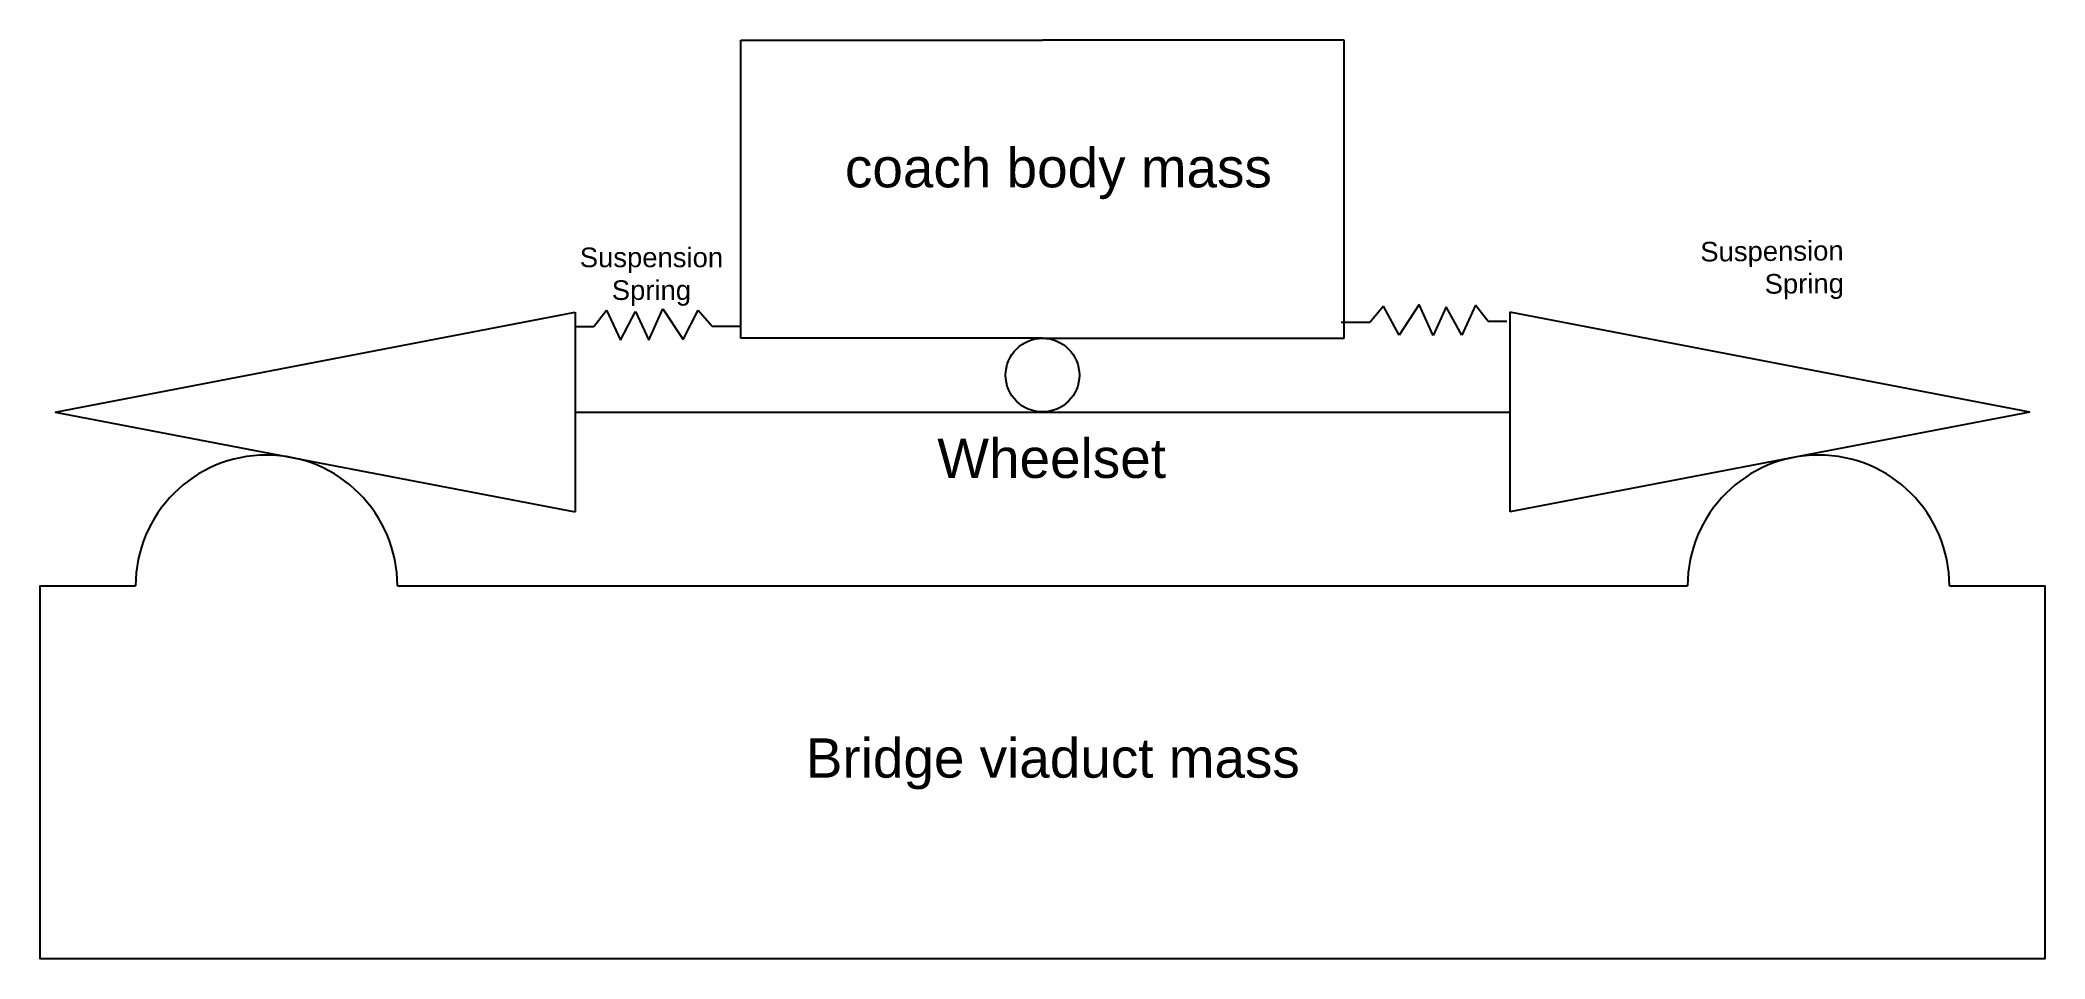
# Model space of a CAD drawing. Header units: inches. Extents: x 5 to 35.6, y 19.3 to 33.4.
import ezdxf

# ---------------------------------------------------------------- set-up
doc = ezdxf.new("R2010")
doc.units = ezdxf.units.IN
doc.header["$MEASUREMENT"] = 0
doc.styles.get("Standard").update_dxf_attribs({"font": 'Arial Regular.ttf'})

msp = doc.modelspace()

# ---------------------------------------------------------------- linework, layer by layer
for p, q in [((15.675, 28.811), (15.675, 33.364)), ((15.675, 33.364), (20.283, 33.364)), ((24.891, 33.364), (20.283, 33.364)), ((24.891, 28.811), (24.891, 33.364)), ((5.201, 27.684), (13.144, 29.21)), ((13.144, 29.21), (13.144, 26.158)), ((13.428, 28.988), (13.621, 29.239)), ((13.621, 29.239), (13.834, 28.784)), ((13.834, 28.784), (14.067, 29.22)), ((14.067, 29.22), (14.27, 28.784)), ((14.27, 28.784), (14.483, 29.259)), ((14.483, 29.259), (14.793, 28.794)), ((14.793, 28.794), (15.025, 29.239)), ((15.025, 29.239), (15.238, 28.997)), ((25.493, 29.299), (25.282, 29.054)), ((25.73, 28.856), (25.493, 29.299)), ((26.035, 29.324), (25.73, 28.856)), ((26.253, 28.852), (26.035, 29.324)), ((26.451, 29.29), (26.253, 28.852)), ((26.689, 28.857), (26.451, 29.29)), ((26.897, 29.314), (26.689, 28.857)), ((27.093, 29.065), (26.897, 29.314)), ((35.365, 27.684), (27.422, 29.21)), ((27.422, 29.21), (27.422, 26.158)), ((13.144, 28.988), (13.428, 28.988)), ((15.238, 28.997), (15.675, 28.997)), ((20.283, 28.811), (15.675, 28.811)), ((20.283, 28.811), (24.891, 28.811)), ((25.282, 29.054), (24.845, 29.049)), ((27.377, 29.068), (27.093, 29.065)), ((5.201, 27.684), (13.144, 26.158)), ((13.144, 27.684), (27.422, 27.684)), ((35.365, 27.684), (27.422, 26.158))]:
    msp.add_line(p, q)
for points in [[(34.138, 25.028), (35.596, 25.028), (35.596, 19.333), (4.97, 19.333), (4.97, 25.028), (6.428, 25.028)], [(10.428, 25.028), (30.138, 25.028)]]:
    msp.add_lwpolyline(points)
msp.add_circle((20.283, 28.248), 0.563)
for centre in [(8.428, 25.028), (32.138, 25.028)]:
    msp.add_arc(centre, 2, 0, 180)

# ---------------------------------------------------------------- texts
at = {"attachment_point": 1}
for s, insert, char_height in [('\\pi3.1183;coach body mass', (14.147, 31.715), 0.6), ('\\pi5.2609;Suspension\\P\\pi5.7499;Spring', (7.953, 30.196), 0.3), ('\\pi4.5753;Wheelset', (14.1, 27.278), 0.6), ('\\pi2.6149;Bridge viaduct mass', (14.053, 22.701), 0.6)]:
    msp.add_mtext_dynamic_manual_height_columns(s, width=12.66225, gutter_width=1, heights=[0], dxfattribs=dict(at, insert=insert, char_height=char_height))
at = {"insert": (32.52, 30.301), "char_height": 0.3, "attachment_point": 3, "rotation": 0.4884}
msp.add_mtext_dynamic_manual_height_columns('Suspension\\PSpring', width=12.66225, gutter_width=1, heights=[0], dxfattribs=at)

doc.saveas('drawing.dxf')
